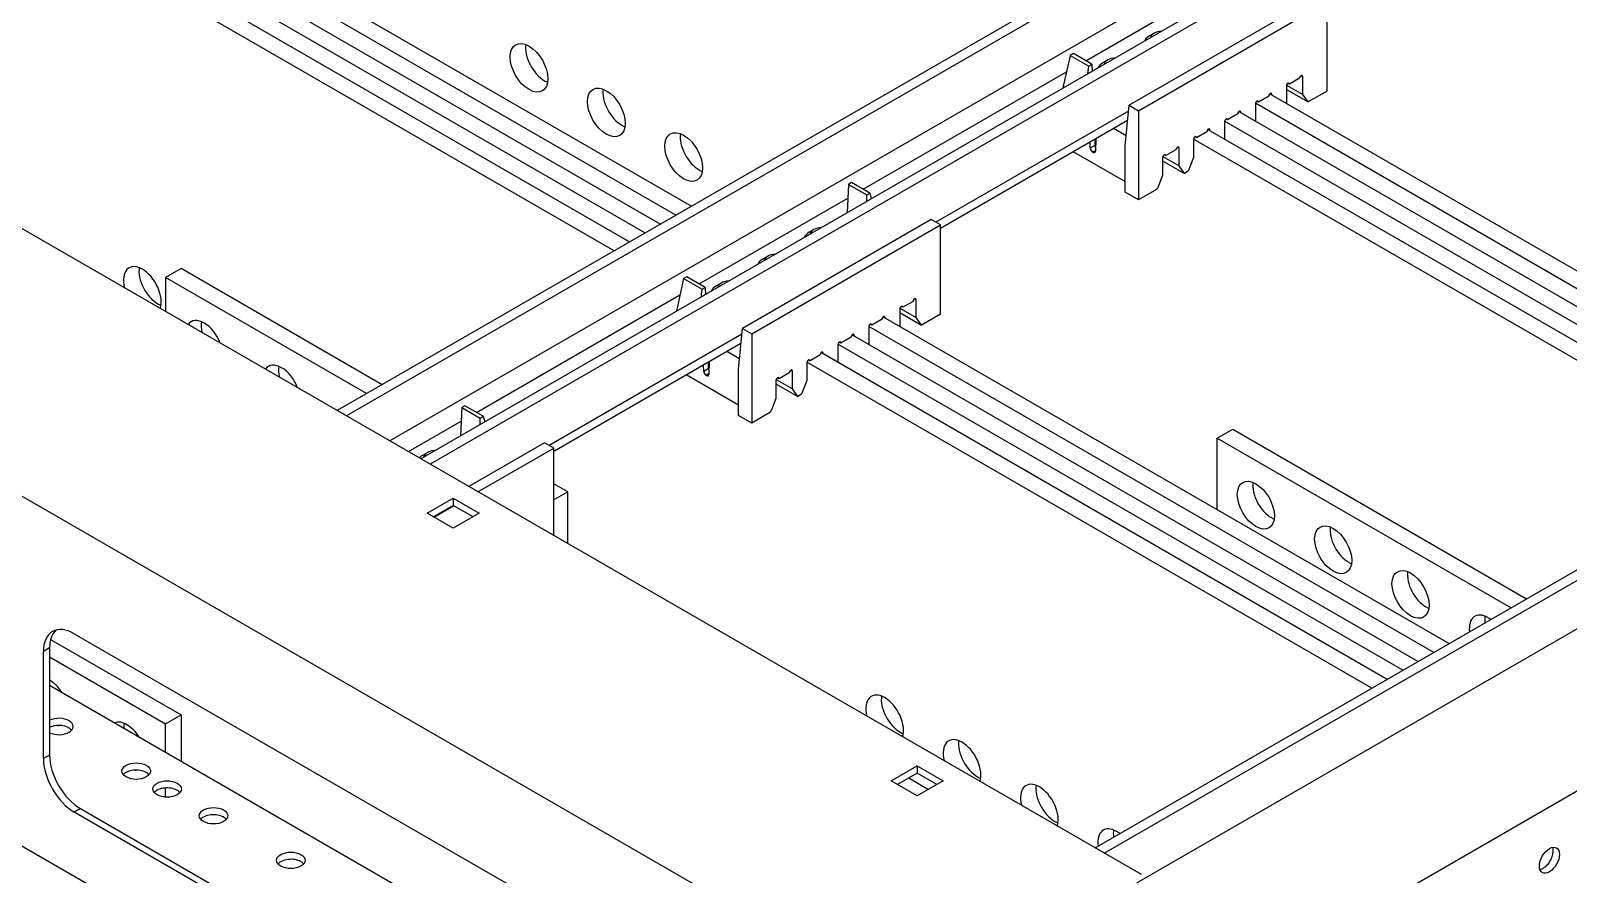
# Model space of a CAD drawing. Header units: millimetres. Extents: x -116965 to 323937, y 291661 to 566926.
# Drawn here: x -22430.4 to -22247.7, y 302345.7 to 302446 of the extents above; entities that cross this region are included whole.
import ezdxf

# ---------------------------------------------------------------- set-up
doc = ezdxf.new("R2010")
doc.units = ezdxf.units.MM
doc.layers.add('ALPHA', color=255, linetype='Continuous')

msp = doc.modelspace()

# ---------------------------------------------------------------- linework, layer by layer
at = {"layer": 'ALPHA'}
for p, q in [((-22241.781215, 302488.745537), (-22394.007163, 302400.857845)), ((-22240.678128, 302488.10867), (-22392.904076, 302400.220978)), ((-22239.575042, 302482.801442), (-22387.756339, 302397.24893)), ((-22231.853436, 302483.013731), (-22384.079384, 302395.126039)), ((-22230.750349, 302482.376864), (-22382.976297, 302394.489172)), ((-22298.406326, 302345.662676), (-22519.023642, 302473.036143)), ((-22353.744503, 302424.103503), (-22415.382114, 302459.689995)), ((-22413.67233, 302460.825741), (-22351.906025, 302425.164948)), ((-22417.349286, 302458.70285), (-22355.58298, 302423.042057)), ((-22325.98349, 302329.740993), (-22546.600806, 302457.11446)), ((-22421.026241, 302456.579959), (-22359.259936, 302420.919166)), ((-22357.421458, 302421.980612), (-22419.05907, 302457.567103)), ((-22361.098413, 302419.857721), (-22422.736025, 302455.444212)), ((-22323.225774, 302330.696294), (-22107.020805, 302455.522291)), ((-22305.024845, 302442.466511), (-22287.34899, 302452.671671)), ((-22277.447681, 302450.108919), (-22299.877108, 302437.159283)), ((-22298.774021, 302436.522416), (-22276.344594, 302449.472052)), ((-22276.344594, 302438.857596), (-22276.344594, 302449.472052)), ((-22306.532397, 302321.058368), (-22090.327428, 302445.884366)), ((-22296.898774, 302445.735763), (-22297.450318, 302445.417329)), ((-22306.495627, 302443.315667), (-22306.863323, 302443.103378)), ((-22304.289454, 302442.041933), (-22306.495627, 302443.315667)), ((-22306.863323, 302443.103378), (-22307.731404, 302439.231409)), ((-22306.863323, 302443.103378), (-22304.65715, 302441.829644)), ((-22304.796328, 302440.900133), (-22304.65715, 302441.829644)), ((-22304.65715, 302441.829644), (-22304.289454, 302442.041933)), ((-22304.289454, 302442.041933), (-22304.258813, 302441.210467)), ((-22302.414207, 302442.551426), (-22302.96575, 302442.232993)), ((-22331.498923, 302427.181695), (-22307.300691, 302441.152551)), ((-22281.179791, 302439.46262), (-22281.179791, 302437.403416)), ((-22281.157404, 302439.577068), (-22279.231004, 302438.464861)), ((-22280.812095, 302439.674909), (-22280.995943, 302439.781054)), ((-22279.5987, 302440.375463), (-22280.812095, 302439.674909)), ((-22279.414852, 302440.693897), (-22279.231004, 302440.587752)), ((-22279.231004, 302438.464861), (-22279.231004, 302440.587752)), ((-22307.731404, 302439.231409), (-22307.732422, 302439.204978)), ((-22307.709023, 302439.218487), (-22307.731404, 302439.231409)), ((-22284.48905, 302437.552018), (-22284.672898, 302437.658162)), ((-22283.275655, 302438.252572), (-22284.48905, 302437.552018)), ((-22283.140418, 302438.535385), (-22215.85868, 302399.690255)), ((-22283.091807, 302438.571006), (-22282.907959, 302438.464861)), ((-22282.907959, 302438.401174), (-22282.907959, 302438.464861)), ((-22281.179791, 302439.05165), (-22278.594137, 302437.558822)), ((-22278.594137, 302437.558822), (-22279.231004, 302438.464861)), ((-22276.344594, 302438.857596), (-22278.594137, 302437.558822)), ((-22299.941886, 302436.485016), (-22322.858078, 302423.254346)), ((-22303.921759, 302348.847013), (-22151.695811, 302436.734705)), ((-22302.818672, 302348.210146), (-22150.592724, 302436.097838)), ((-22300.340864, 302432.332094), (-22299.877108, 302437.159283)), ((-22299.877108, 302437.159283), (-22298.774021, 302436.522416)), ((-22298.774021, 302436.522416), (-22298.774021, 302425.90796)), ((-22286.95261, 302436.129681), (-22288.166006, 302435.429127)), ((-22286.817374, 302436.412494), (-22219.535636, 302397.567364)), ((-22286.768763, 302436.448115), (-22286.584915, 302436.34197)), ((-22286.584915, 302436.278283), (-22286.584915, 302436.34197)), ((-22284.856746, 302437.339729), (-22284.856746, 302435.280524)), ((-22217.697158, 302398.628809), (-22284.850203, 302437.399638)), ((-22300.049214, 302435.367854), (-22322.306535, 302422.517584)), ((-22300.231001, 302433.542399), (-22301.720998, 302434.402649)), ((-22290.629566, 302434.00679), (-22291.842961, 302433.306236)), ((-22290.494329, 302434.289602), (-22223.212591, 302395.444473)), ((-22290.445718, 302434.325223), (-22290.26187, 302434.219079)), ((-22290.26187, 302434.155392), (-22290.26187, 302434.219079)), ((-22288.533701, 302435.216838), (-22288.533701, 302433.157633)), ((-22221.374113, 302396.505918), (-22288.527158, 302435.276747)), ((-22288.166006, 302435.429127), (-22288.349853, 302435.535271)), ((-22304.484771, 302432.057134), (-22304.511829, 302432.791362)), ((-22303.933228, 302432.375568), (-22304.484771, 302432.057134)), ((-22303.960286, 302433.109796), (-22303.933228, 302432.375568)), ((-22303.945739, 302432.715057), (-22303.853823, 302432.661989)), ((-22303.837864, 302433.180476), (-22303.883049, 302431.712448)), ((-22300.340404, 302432.331829), (-22300.340864, 302432.332094)), ((-22300.340404, 302426.812312), (-22300.340404, 302432.331829)), ((-22300.224212, 302433.54632), (-22300.231001, 302433.542399)), ((-22294.122673, 302432.202332), (-22293.938825, 302432.096188)), ((-22292.210656, 302433.093947), (-22292.210656, 302430.971055)), ((-22225.051068, 302394.383027), (-22292.204113, 302433.153856)), ((-22291.842961, 302433.306236), (-22292.026809, 302433.41238)), ((-22306.501039, 302431.642891), (-22300.340404, 302428.086046)), ((-22304.20926, 302431.593466), (-22303.880876, 302431.783059)), ((-22304.158653, 302431.564248), (-22304.20926, 302431.593466)), ((-22303.882707, 302431.723565), (-22304.158653, 302431.564248)), ((-22295.887612, 302430.971055), (-22295.887612, 302428.848164)), ((-22295.887612, 302430.560085), (-22293.301958, 302429.067258)), ((-22295.865225, 302431.085504), (-22293.938825, 302429.973297)), ((-22295.519916, 302431.183345), (-22295.703764, 302431.289489)), ((-22294.306521, 302431.883899), (-22295.519916, 302431.183345)), ((-22293.938825, 302429.973297), (-22293.938825, 302432.096188)), ((-22292.210656, 302430.971055), (-22292.847524, 302429.329625)), ((-22295.887612, 302428.848164), (-22296.471407, 302427.34352)), ((-22293.301958, 302429.067258), (-22293.938825, 302429.973297)), ((-22292.847524, 302429.329625), (-22293.301958, 302429.067258)), ((-22333.22975, 302427.75641), (-22333.398523, 302424.386647)), ((-22332.862054, 302427.968699), (-22333.22975, 302427.75641)), ((-22333.22975, 302427.75641), (-22331.060903, 302426.504225)), ((-22330.693207, 302426.716514), (-22332.862054, 302427.968699)), ((-22331.060903, 302426.504225), (-22330.693207, 302426.716514)), ((-22330.693207, 302426.716514), (-22330.515803, 302426.050987)), ((-22298.774021, 302425.90796), (-22300.340404, 302426.812312)), ((-22296.630623, 302427.145452), (-22298.774021, 302425.90796)), ((-22350.986786, 302415.930372), (-22333.310931, 302426.135532)), ((-22331.038312, 302425.749316), (-22331.060903, 302426.504225)), ((-22323.409622, 302423.57278), (-22345.839049, 302410.623144)), ((-22322.306535, 302422.935913), (-22323.409622, 302423.57278)), ((-22344.735962, 302409.986277), (-22322.306535, 302422.935913)), ((-22337.345282, 302422.383961), (-22337.896825, 302422.065527)), ((-22322.306535, 302412.321457), (-22322.306535, 302422.935913)), ((-22412.575787, 302417.734829), (-22414.414264, 302416.673384)), ((-22388.675578, 302403.936037), (-22412.575787, 302417.734829)), ((-22342.860715, 302419.199624), (-22343.412258, 302418.881191)), ((-22390.514055, 302402.874592), (-22414.414264, 302416.673384)), ((-22414.414264, 302416.673384), (-22414.414264, 302412.639891)), ((-22352.825264, 302416.567239), (-22353.693345, 302412.695271)), ((-22352.457568, 302416.779528), (-22352.825264, 302416.567239)), ((-22352.825264, 302416.567239), (-22350.619091, 302415.293505)), ((-22350.251395, 302415.505794), (-22352.457568, 302416.779528)), ((-22348.376148, 302416.015288), (-22348.927691, 302415.696854)), ((-22325.98349, 302288.132327), (-22546.600806, 302415.505794)), ((-22377.460864, 302400.645556), (-22353.262632, 302414.616412)), ((-22350.758269, 302414.363994), (-22350.619091, 302415.293505)), ((-22350.619091, 302415.293505), (-22350.251395, 302415.505794)), ((-22350.251395, 302415.505794), (-22350.220754, 302414.674328)), ((-22325.376793, 302414.157758), (-22325.192945, 302414.051613)), ((-22325.192945, 302411.928722), (-22325.192945, 302414.051613)), ((-22353.693345, 302412.695271), (-22353.694362, 302412.668839)), ((-22353.670964, 302412.682349), (-22353.693345, 302412.695271)), ((-22327.141731, 302412.926481), (-22327.141731, 302410.867277)), ((-22327.141731, 302412.515511), (-22324.556078, 302411.022683)), ((-22327.119345, 302413.04093), (-22325.192945, 302411.928722)), ((-22326.774036, 302413.13877), (-22326.957884, 302413.244915)), ((-22325.560641, 302413.839324), (-22326.774036, 302413.13877)), ((-22322.306535, 302412.321457), (-22324.556078, 302411.022683)), ((-22346.302805, 302405.795955), (-22345.839049, 302410.623144)), ((-22345.839049, 302410.623144), (-22344.735962, 302409.986277)), ((-22330.818687, 302410.80359), (-22330.818687, 302408.744386)), ((-22263.659099, 302372.092671), (-22330.812143, 302410.863499)), ((-22330.450991, 302411.015879), (-22330.634839, 302411.122024)), ((-22329.237596, 302411.716433), (-22330.450991, 302411.015879)), ((-22329.102359, 302411.999246), (-22261.820621, 302373.154116)), ((-22329.053748, 302412.034867), (-22328.8699, 302411.928722)), ((-22328.8699, 302411.865035), (-22328.8699, 302411.928722)), ((-22324.556078, 302411.022683), (-22325.192945, 302411.928722)), ((-22345.903827, 302409.948877), (-22368.820019, 302396.718207)), ((-22346.011154, 302408.831715), (-22368.268476, 302395.981445)), ((-22344.735962, 302409.986277), (-22344.735962, 302399.371821)), ((-22334.495642, 302408.680699), (-22334.495642, 302406.621494)), ((-22267.336054, 302369.969779), (-22334.489099, 302408.740608)), ((-22334.127946, 302408.892988), (-22334.311794, 302408.999132)), ((-22332.914551, 302409.593542), (-22334.127946, 302408.892988)), ((-22332.779315, 302409.876355), (-22265.497576, 302371.031225)), ((-22332.730703, 302409.911976), (-22332.546856, 302409.805831)), ((-22332.546856, 302409.742144), (-22332.546856, 302409.805831)), ((-22349.922227, 302406.573657), (-22349.895169, 302405.839429)), ((-22349.799804, 302406.644337), (-22349.84499, 302405.17631)), ((-22346.192942, 302407.006261), (-22347.682938, 302407.86651)), ((-22346.186152, 302407.010181), (-22346.192942, 302407.006261)), ((-22338.172597, 302406.557808), (-22338.172597, 302404.434917)), ((-22271.013009, 302367.846888), (-22338.166054, 302406.617717)), ((-22337.804902, 302406.770097), (-22337.988749, 302406.876241)), ((-22336.591506, 302407.470651), (-22337.804902, 302406.770097)), ((-22336.45627, 302407.753464), (-22269.174532, 302368.908334)), ((-22336.407659, 302407.789085), (-22336.223811, 302407.68294)), ((-22336.223811, 302407.619253), (-22336.223811, 302407.68294)), ((-22352.46298, 302405.106752), (-22346.302345, 302401.549908)), ((-22350.446712, 302405.520995), (-22350.47377, 302406.255223)), ((-22349.895169, 302405.839429), (-22350.446712, 302405.520995)), ((-22350.171201, 302405.057327), (-22349.842817, 302405.24692)), ((-22350.120594, 302405.028109), (-22350.171201, 302405.057327)), ((-22349.844648, 302405.187426), (-22350.120594, 302405.028109)), ((-22349.90768, 302406.178918), (-22349.815763, 302406.12585)), ((-22346.302345, 302405.79569), (-22346.302805, 302405.795955)), ((-22346.302345, 302400.276173), (-22346.302345, 302405.79569)), ((-22341.481857, 302404.647206), (-22341.665705, 302404.75335)), ((-22340.268462, 302405.34776), (-22341.481857, 302404.647206)), ((-22340.084614, 302405.666193), (-22339.900766, 302405.560049)), ((-22339.900766, 302403.437158), (-22339.900766, 302405.560049)), ((-22341.849552, 302404.434917), (-22341.849552, 302402.312025)), ((-22341.849552, 302404.023946), (-22339.263899, 302402.531119)), ((-22341.827166, 302404.549365), (-22339.900766, 302403.437158)), ((-22339.263899, 302402.531119), (-22339.900766, 302403.437158)), ((-22338.172597, 302404.434917), (-22338.809464, 302402.793486)), ((-22379.19169, 302401.220271), (-22379.360464, 302397.850509)), ((-22378.823995, 302401.43256), (-22379.19169, 302401.220271)), ((-22379.19169, 302401.220271), (-22377.022844, 302399.968086)), ((-22376.655148, 302400.180376), (-22378.823995, 302401.43256)), ((-22341.849552, 302402.312025), (-22342.433347, 302400.807381)), ((-22338.809464, 302402.793486), (-22339.263899, 302402.531119)), ((-22385.550166, 302395.975196), (-22379.272872, 302399.599393)), ((-22377.022844, 302399.968086), (-22376.655148, 302400.180376)), ((-22377.000252, 302399.213177), (-22377.022844, 302399.968086)), ((-22376.655148, 302400.180376), (-22376.477744, 302399.514848)), ((-22344.735962, 302399.371821), (-22346.302345, 302400.276173)), ((-22342.592564, 302400.609313), (-22344.735962, 302399.371821)), ((-22289.397786, 302397.567364), (-22287.559308, 302398.628809)), ((-22289.397786, 302389.075799), (-22289.397786, 302397.567364)), ((-22289.397786, 302397.567364), (-22254.466711, 302377.399898)), ((-22287.559308, 302398.628809), (-22252.628233, 302378.461344)), ((-22383.307223, 302395.847822), (-22383.858766, 302395.529388)), ((-22369.371562, 302397.036641), (-22378.380103, 302391.835558)), ((-22377.277016, 302391.198691), (-22368.268476, 302396.399774)), ((-22368.268476, 302396.399774), (-22369.371562, 302397.036641)), ((-22368.268476, 302385.997607), (-22368.268476, 302396.399774)), ((-22366.613846, 302391.198691), (-22368.268476, 302392.153992)), ((-22383.307223, 302388.651221), (-22380.218581, 302390.43445)), ((-22380.218581, 302390.43445), (-22380.218581, 302389.585293)), ((-22380.218581, 302390.43445), (-22377.129938, 302388.651221)), ((-22366.613846, 302391.198691), (-22368.268476, 302390.24339)), ((-22366.613846, 302385.042306), (-22366.613846, 302391.198691)), ((-22380.218581, 302386.867993), (-22383.307223, 302388.651221)), ((-22380.218581, 302389.585293), (-22382.571832, 302388.226643)), ((-22382.498293, 302388.184185), (-22380.145041, 302389.542835)), ((-22377.865329, 302388.226643), (-22380.218581, 302389.585293)), ((-22377.129938, 302388.651221), (-22380.218581, 302386.867993)), ((-22425.261282, 302374.321706), (-22344.368267, 302327.618102)), ((-22428.202847, 302372.623393), (-22428.938238, 302372.198815)), ((-22428.938238, 302359.461468), (-22428.938238, 302372.198815)), ((-22428.202847, 302372.623393), (-22428.202847, 302359.886047)), ((-22428.086088, 302373.617428), (-22412.575787, 302364.662552)), ((-22428.202847, 302371.561948), (-22414.414264, 302363.601106)), ((-22340.691311, 302317.640514), (-22428.202847, 302368.165322)), ((-22414.414264, 302363.601106), (-22412.575787, 302364.662552)), ((-22412.575787, 302364.662552), (-22412.575787, 302359.143035)), ((-22414.414264, 302360.20448), (-22414.414264, 302363.601106)), ((-22428.202847, 302359.886047), (-22428.938238, 302359.461468)), ((-22328.152894, 302356.807855), (-22325.064252, 302358.591083)), ((-22325.064252, 302357.741927), (-22327.417503, 302356.383276)), ((-22325.064252, 302358.591083), (-22325.064252, 302357.741927)), ((-22325.064252, 302358.591083), (-22321.975609, 302356.807855)), ((-22322.711, 302356.383276), (-22325.064252, 302357.741927)), ((-22414.414264, 302354.882622), (-22414.414264, 302355.973328)), ((-22325.064252, 302355.024626), (-22328.152894, 302356.807855)), ((-22326.057029, 302357.168746), (-22323.703778, 302355.810096)), ((-22321.975609, 302356.807855), (-22325.064252, 302355.024626)), ((-22424.525891, 302353.517373), (-22425.261282, 302353.092795)), ((-22344.368267, 302306.389191), (-22425.261282, 302353.092795)), ((-22424.525891, 302353.517373), (-22343.632876, 302306.813769))]:
    msp.add_line(p, q, dxfattribs=at)
for centre, major_axis, start_param, end_param in [((-22295.832457, 302444.483257), (-2.288, 0), 5.4977871438, 6.0482686858), ((-22295.832457, 302445.120125), (-1.508, 0), 4.8150711724, 6.1805031152), ((-22371.21004, 302441.617354), (-1.586, 2.747033), 0.7853981634, 7.0685834706), ((-22369.371562, 302442.6788), (-1.586, 2.747033), 0.6182324985, 2.3561944902), ((-22301.34789, 302441.298921), (-2.288, 0), 5.4977871438, 6.0482686858), ((-22301.34789, 302441.935788), (-1.508, 0), 4.8150711724, 6.1805031152), ((-22369.371562, 302442.6788), (-1.586, 2.747033), 2.3561944902, 2.5233601551), ((-22362.017652, 302436.310127), (-1.586, 2.747033), 0.7853981634, 7.0685834706), ((-22280.995943, 302439.568764), (0.13, 0.225167), 5.4977871438, 8.6393797974), ((-22279.414852, 302440.481608), (0.13, 0.225167), 5.4977871438, 8.6393797974), ((-22360.179174, 302437.371572), (-1.586, 2.747033), 0.6182324985, 2.3561944902), ((-22284.672898, 302437.445873), (0.13, 0.225167), 5.4977871438, 8.6393797974), ((-22283.091807, 302438.358717), (0.13, 0.225167), 5.4977871438, 8.6393797974), ((-22286.768763, 302436.235825), (0.13, 0.225167), 5.4977871438, 8.6393797974), ((-22360.179174, 302437.371572), (-1.586, 2.747033), 2.3561944902, 2.5233601551), ((-22352.825264, 302431.002899), (-1.586, 2.747033), 0.7853981634, 7.0685834706), ((-22290.445718, 302434.112934), (0.13, 0.225167), 5.4977871438, 8.6393797974), ((-22288.349853, 302435.322982), (0.13, 0.225167), 5.4977871438, 8.6393797974), ((-22350.986786, 302432.064344), (-1.586, 2.747033), 0.6182324985, 2.3561944902), ((-22303.657717, 302432.230333), (-0.195, 0.33775), 0.8288490588, 1.4798786113), ((-22300.231001, 302434.816134), (-0.78, 1.351), 2.3561944902, 2.3617043931), ((-22294.122673, 302431.990043), (0.13, 0.225167), 5.4977871438, 8.6393797974), ((-22292.026809, 302433.200091), (0.13, 0.225167), 5.4977871438, 8.6393797974), ((-22304.20926, 302431.9119), (-0.195, 0.33775), 0.8288490588, 2.3561944902), ((-22304.158653, 302431.882682), (-0.195, 0.33775), 2.3561944902, 3.8920842319), ((-22295.703764, 302431.0772), (0.13, 0.225167), 5.4977871438, 8.6393797974), ((-22350.986786, 302432.064344), (-1.586, 2.747033), 2.3561944902, 2.5233601551), ((-22296.630623, 302427.357741), (0.13, 0.225167), 3.926990817, 4.9741883682), ((-22336.278965, 302421.131455), (-2.288, 0), 5.4977871438, 6.0482686858), ((-22336.278965, 302421.768323), (-1.508, 0), 4.8150711724, 6.1805031152), ((-22341.794398, 302418.583986), (-1.508, 0), 4.8150711724, 6.1805031152), ((-22417.171981, 302415.081216), (-1.586, 2.747033), 5.4977871438, 7.4026303168), ((-22415.333503, 302416.142661), (-1.586, 2.747033), 0.6182324985, 2.3561944902), ((-22417.171981, 302415.081216), (-1.586, 2.747033), 3.5929439707, 5.4977871438), ((-22341.794398, 302417.947119), (-2.288, 0), 5.4977871438, 6.0482686858), ((-22347.309831, 302414.762782), (-2.288, 0), 5.4977871438, 6.0482686858), ((-22347.309831, 302415.399649), (-1.508, 0), 4.8150711724, 6.1805031152), ((-22325.376793, 302413.945469), (0.13, 0.225167), 5.4977871438, 8.6393797974), ((-22415.333503, 302416.142661), (-1.586, 2.747033), 2.3561944902, 2.5233601551), ((-22329.053748, 302411.822578), (0.13, 0.225167), 5.4977871438, 8.6393797974), ((-22326.957884, 302413.032626), (0.13, 0.225167), 5.4977871438, 8.6393797974), ((-22409.81807, 302408.712542), (-1.56, 2.701999), 4.4505895926, 6.544984695), ((-22407.979593, 302409.773988), (-1.56, 2.701999), 0.6301372461, 1.1252350729), ((-22330.634839, 302410.909734), (0.13, 0.225167), 5.4977871438, 8.6393797974), ((-22334.311794, 302408.786843), (0.13, 0.225167), 5.4977871438, 8.6393797974), ((-22332.730703, 302409.699687), (0.13, 0.225167), 5.4977871438, 8.6393797974), ((-22346.192942, 302408.279995), (-0.78, 1.351), 2.3561944902, 2.3617043931), ((-22337.988749, 302406.663952), (0.13, 0.225167), 5.4977871438, 8.6393797974), ((-22336.407659, 302407.576795), (0.13, 0.225167), 5.4977871438, 8.6393797974), ((-22400.625682, 302403.405314), (-1.56, 2.701999), 4.4505895926, 6.544984695), ((-22398.787205, 302404.46676), (-1.56, 2.701999), 0.6301372461, 1.1252350729), ((-22350.171201, 302405.375761), (-0.195, 0.33775), 0.8288490588, 2.3561944902), ((-22350.120594, 302405.346543), (-0.195, 0.33775), 2.3561944902, 3.8920842319), ((-22349.619657, 302405.694194), (-0.195, 0.33775), 0.8288490588, 1.4798786113), ((-22341.665705, 302404.541061), (0.13, 0.225167), 5.4977871438, 8.6393797974), ((-22340.084614, 302405.453904), (0.13, 0.225167), 5.4977871438, 8.6393797974), ((-22342.592564, 302400.821602), (0.13, 0.225167), 3.926990817, 4.9741883682), ((-22382.240906, 302395.232184), (-1.508, 0), 4.8150711724, 6.1805031152), ((-22382.240906, 302394.595316), (-2.288, 0), 5.4977871438, 5.7858452809), ((-22284.801591, 302389.606522), (-1.56, 2.701999), 0.7853981634, 7.0685834706), ((-22282.963114, 302390.667968), (-1.56, 2.701999), 0.6301372461, 2.3561944902), ((-22282.963114, 302390.667968), (-1.56, 2.701999), 2.3561944902, 2.5114554075), ((-22275.609203, 302384.299294), (-1.56, 2.701999), 0.7853981634, 7.0685834706), ((-22273.770726, 302385.36074), (-1.56, 2.701999), 0.6301372461, 2.3561944902), ((-22273.770726, 302385.36074), (-1.56, 2.701999), 2.3561944902, 2.5114554075), ((-22266.416815, 302378.992067), (-1.56, 2.701999), 0.7853981634, 7.0685834706), ((-22264.578338, 302380.053512), (-1.56, 2.701999), 0.6301372461, 2.3561944902), ((-22264.578338, 302380.053512), (-1.56, 2.701999), 2.3561944902, 2.5114554075), ((-22425.261282, 302370.075924), (-2.6, 4.503332), 5.4977871438, 7.0685834706), ((-22257.224427, 302373.684839), (-1.56, 2.701999), 5.4977871438, 7.2238443879), ((-22255.385949, 302374.746284), (-1.56, 2.701999), 0.6301372461, 0.9406590807), ((-22257.224427, 302373.684839), (-1.56, 2.701999), 5.3425262264, 5.4977871438), ((-22424.525891, 302370.500502), (-2.6, 4.503332), 0.1418970546, 0.7853981634), ((-22428.202847, 302366.25472), (-1.56, 2.701999), 4.775052896, 5.4977871438), ((-22328.925055, 302364.131829), (-1.586, 2.747033), 5.4977871438, 7.4026303168), ((-22327.086577, 302365.193274), (-1.586, 2.747033), 0.6182324985, 2.3561944902), ((-22328.925055, 302364.131829), (-1.586, 2.747033), 3.5929439707, 5.4977871438), ((-22427.09976, 302363.282672), (-1.69, 0), 0.8596351127, 5.4235501945), ((-22427.09976, 302362.433516), (-1.69, 0), 3.5917893435, 5.4235501945), ((-22428.202847, 302366.25472), (-1.56, 2.701999), 2.8157657376, 2.861430972), ((-22419.010459, 302360.947492), (-1.56, 2.701999), 5.4977871438, 6.2205213916), ((-22417.171981, 302362.008938), (-1.56, 2.701999), 0.6301372461, 0.86882825), ((-22419.010459, 302360.947492), (-1.56, 2.701999), 4.775052896, 5.4977871438), ((-22327.086577, 302365.193274), (-1.586, 2.747033), 2.3561944902, 2.5233601551), ((-22319.732666, 302358.824601), (-1.586, 2.747033), 5.4977871438, 7.4026303168), ((-22317.894189, 302359.886047), (-1.586, 2.747033), 0.6182324985, 2.3561944902), ((-22319.732666, 302358.824601), (-1.586, 2.747033), 3.5929439707, 5.4977871438), ((-22425.261282, 302357.338577), (-2.6, 4.503332), 0.7853981634, 2.3561944902), ((-22424.525891, 302357.763156), (-2.6, 4.503332), 0.7853981634, 2.3561944902), ((-22417.907372, 302357.975445), (-1.69, 0), 2.3561944902, 8.6393797974), ((-22417.907372, 302357.126288), (-1.69, 0), 5.4977871438, 5.8329886172), ((-22417.907372, 302357.126288), (-1.69, 0), 3.5917893435, 5.4977871438), ((-22419.010459, 302360.947492), (-1.56, 2.701999), 2.8157657376, 2.861430972), ((-22317.894189, 302359.886047), (-1.586, 2.747033), 2.3561944902, 2.5233601551), ((-22414.230417, 302355.852554), (-1.69, 0), 2.3561944902, 8.6393797974), ((-22414.230417, 302355.003397), (-1.69, 0), 5.4977871438, 5.8329886172), ((-22414.230417, 302355.003397), (-1.69, 0), 3.5917893435, 5.4977871438), ((-22310.540278, 302353.517373), (-1.586, 2.747033), 5.4977871438, 7.4026303168), ((-22308.701801, 302354.578819), (-1.586, 2.747033), 0.6182324985, 2.3561944902), ((-22310.540278, 302353.517373), (-1.586, 2.747033), 3.5929439707, 5.4977871438), ((-22408.714984, 302352.668217), (-1.69, 0), 2.3561944902, 8.6393797974), ((-22408.714984, 302351.81906), (-1.69, 0), 5.4977871438, 5.8329886172), ((-22408.714984, 302351.81906), (-1.69, 0), 3.5917893435, 5.4977871438), ((-22308.701801, 302354.578819), (-1.586, 2.747033), 2.3561944902, 2.5233601551), ((-22301.34789, 302348.210146), (-1.586, 2.747033), 5.4977871438, 7.2357491355), ((-22299.509412, 302349.271591), (-1.586, 2.747033), 0.6182324985, 0.9525638283), ((-22301.34789, 302348.210146), (-1.586, 2.747033), 5.3306214788, 5.4977871438), ((-22399.522596, 302347.360989), (-1.69, 0), 2.3561944902, 8.6393797974), ((-22249.907286, 302347.382218), (0.845, 1.463583), 2.3561944902, 8.6393797974), ((-22250.642677, 302347.806796), (0.845, 1.463583), 3.5917893435, 5.4977871438), ((-22250.642677, 302347.806796), (0.845, 1.463583), 5.4977871438, 5.8329886172), ((-22399.522596, 302346.511833), (-1.69, 0), 5.4977871438, 5.8329886172), ((-22399.522596, 302346.511833), (-1.69, 0), 3.5917893435, 5.4977871438)]:
    msp.add_ellipse(centre, major_axis=major_axis, ratio=0.5773502692, start_param=start_param, end_param=end_param, dxfattribs=at)

doc.saveas('drawing.dxf')
